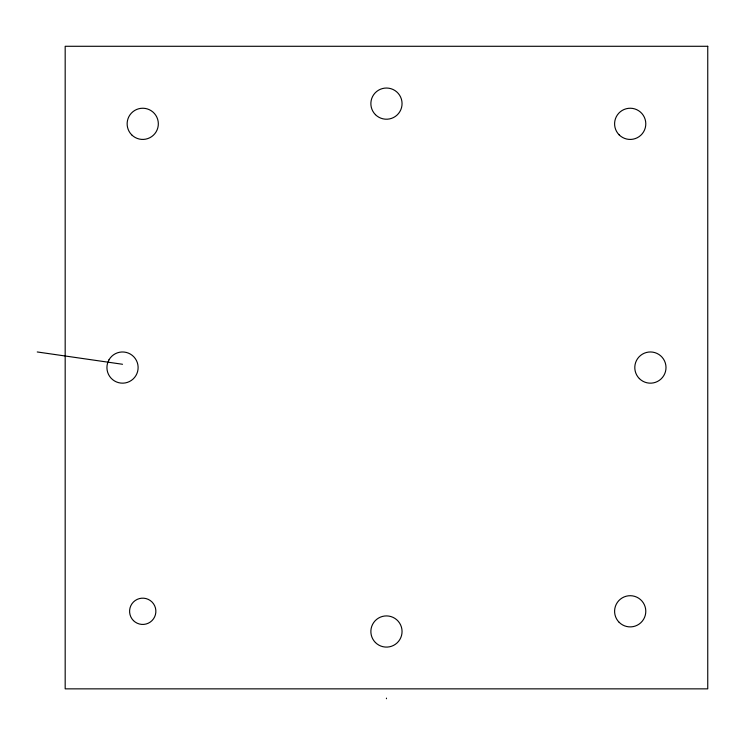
<?xml version="1.0" encoding="UTF-8"?>
<svg xmlns="http://www.w3.org/2000/svg" width="745" height="745" viewBox="0 0 745 745"><rect width="100%" height="100%" fill="white"/><g stroke="black" fill="none" stroke-linecap="round" stroke-linejoin="round"><path stroke-width="1.12" d="M37.25 351.966L122.525 364.268M386.459 698.121L386.459 698.717M109.012 359.77L107.457 363.532A15.598 15.598 0 0 0 125.234 382.93A15.598 15.598 0 0 0 135.301 358.624A15.598 15.598 0 0 0 109.012 359.77M707.75 46.283L65.178 46.283L65.178 688.855L707.75 688.855L707.75 46.283M375.433 114.656A15.598 15.598 0 0 0 401.527 107.662A15.598 15.598 0 0 0 382.427 88.562A15.598 15.598 0 0 0 375.433 114.656M639.368 378.6A15.598 15.598 0 0 0 665.471 371.606A15.598 15.598 0 0 0 646.362 352.497A15.598 15.598 0 0 0 639.368 378.6M375.433 642.535A15.598 15.598 0 0 0 401.527 635.541A15.598 15.598 0 0 0 382.427 616.441A15.598 15.598 0 0 0 375.433 642.535M133.439 620.594A13.14 13.14 0 0 0 155.426 614.7A13.14 13.14 0 0 0 139.334 598.607A13.14 13.14 0 0 0 133.439 620.594M619.16 622.326A15.598 15.598 0 0 0 645.263 615.333A15.598 15.598 0 0 0 626.154 596.233A15.598 15.598 0 0 0 619.16 622.326M619.16 134.864A15.598 15.598 0 0 0 645.263 127.879A15.598 15.598 0 0 0 626.154 108.77A15.598 15.598 0 0 0 619.16 134.864M131.707 134.864A15.598 15.598 0 0 0 157.8 127.879A15.598 15.598 0 0 0 138.691 108.77A15.598 15.598 0 0 0 131.707 134.864"/></g></svg>
